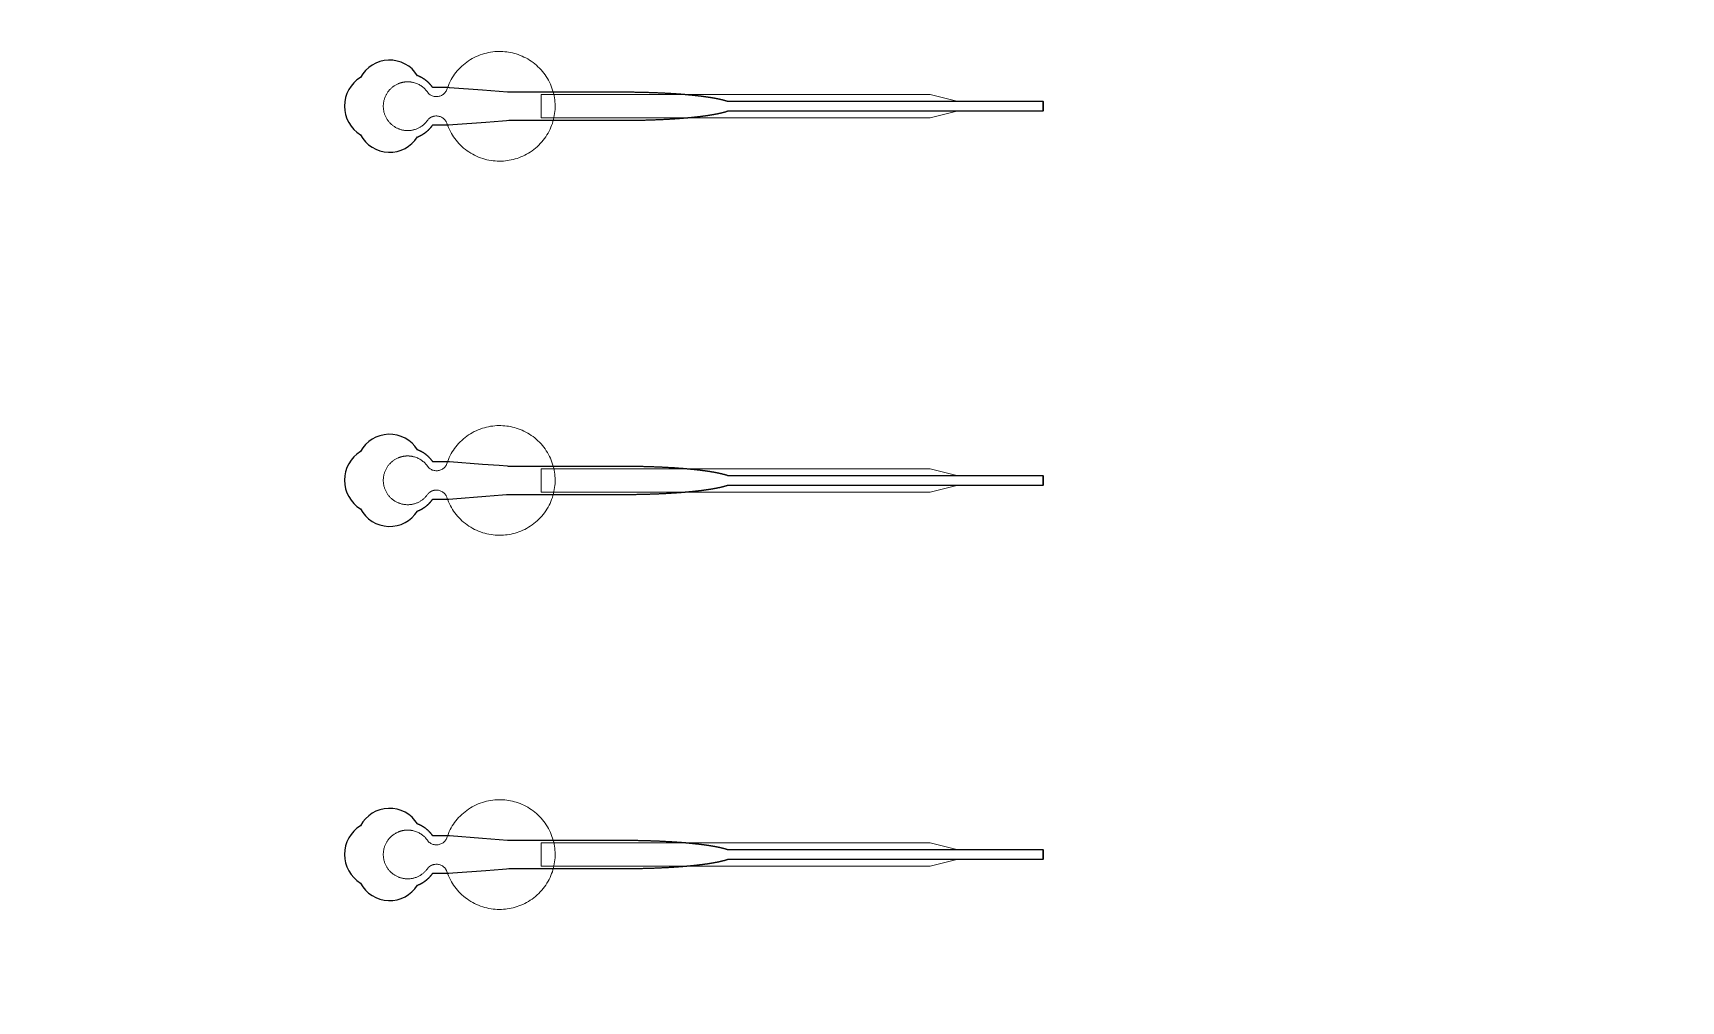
# Model space of a CAD drawing. Header units: inches. Extents: x -52997 to 52003, y -52254 to 52746.
# Drawn here: x 2442 to 11251, y 2758 to 7933 of the extents above; entities that cross this region are included whole.
import ezdxf

# ---------------------------------------------------------------- set-up
doc = ezdxf.new("R2010")
doc.units = ezdxf.units.IN
doc.header["$MEASUREMENT"] = 0
doc.layers.add('1', color=1, linetype='Continuous')
doc.layers.add('2', color=140, linetype='Continuous', lineweight=0)
doc.layers.add('3', color=90, linetype='Continuous', lineweight=0)

msp = doc.modelspace()

# ---------------------------------------------------------------- linework, layer by layer
at = {"layer": '1'}
for points in [[(-16283.4, -47485.7), (0, -47485.7), (16283.4, -47485.7, 5.999107)], [(-16250, -47285.7), (0, -47285.7), (16250, -47285.7, 5.986812)], [(-13685.8, -45485.7), (0, -45485.7), (13685.8, -45485.7, 6.794322)], [(4496.9, 7377.2), (4497.2, 7377.3), (4498.1, 7377.6), (4498.9, 7378), (4499.7, 7378.3), (4500.6, 7378.6), (4501.4, 7379), (4502.3, 7379.4), (4503.1, 7379.7), (4504, 7380.1), (4504.8, 7380.5), (4505.7, 7380.8), (4506.6, 7381.2), (4507.4, 7381.6), (4508.3, 7382), (4509.1, 7382.4), (4510, 7382.8), (4510.8, 7383.3), (4511.7, 7383.7), (4512.6, 7384.1), (4513.4, 7384.5), (4514.3, 7385), (4515.1, 7385.4), (4516, 7385.9), (4516.8, 7386.3), (4517.7, 7386.8), (4518.6, 7387.3), (4519.4, 7387.8), (4520.3, 7388.2), (4521.1, 7388.7), (4522, 7389.2), (4522.8, 7389.7), (4523.7, 7390.2), (4524.5, 7390.8), (4525.4, 7391.3), (4526.2, 7391.8), (4527.1, 7392.3), (4527.9, 7392.9), (4528.8, 7393.4), (4529.6, 7393.9), (4530.5, 7394.5), (4531.3, 7395.1), (4532.1, 7395.6), (4533, 7396.2), (4533.8, 7396.8), (4534.6, 7397.3), (4535.5, 7397.9), (4536.3, 7398.5), (4537.1, 7399.1), (4537.9, 7399.7), (4538.8, 7400.3), (4539.6, 7400.9), (4540.4, 7401.5), (4541.2, 7402.2), (4542, 7402.8), (4542.8, 7403.4), (4543.6, 7404), (4544.4, 7404.7), (4545.2, 7405.3), (4546, 7406), (4546.8, 7406.6), (4547.6, 7407.3), (4548.4, 7407.9), (4549.1, 7408.6), (4549.9, 7409.3), (4550.7, 7409.9), (4551.4, 7410.6), (4552.2, 7411.3), (4553, 7412), (4553.7, 7412.7), (4554.5, 7413.4), (4555.2, 7414), (4555.9, 7414.7), (4556.7, 7415.4), (4557.4, 7416.2), (4558.1, 7416.9), (4558.8, 7417.6), (4559.6, 7418.3), (4560.3, 7419), (4561, 7419.7), (4561.7, 7420.5), (4562.4, 7421.2), (4563.1, 7421.9), (4563.7, 7422.6), (4564.4, 7423.4), (4565.1, 7424.1), (4565.8, 7424.9), (4566.4, 7425.6), (4567.1, 7426.3), (4567.7, 7427.1), (4568.4, 7427.8), (4569, 7428.6), (4569.6, 7429.3), (4570.3, 7430.1), (4570.9, 7430.8), (4571.5, 7431.6), (4572.1, 7432.4), (4572.7, 7433.1), (4573.3, 7433.9), (4573.9, 7434.7), (4574.5, 7435.4), (4575.1, 7436.2), (4575.6, 7436.9), (4576.2, 7437.7), (4576.8, 7438.5), (4577.3, 7439.3), (4577.9, 7440), (4578.4, 7440.8), (4622, 7440.8), (4643.8, 7440.8), (4654.7, 7440.8), (4657.4, 7440.8), (4658.8, 7440.8), (4658.8, 7440.8), (4658.8, 7440.8), (4658.8, 7440.8), (4658.8, 7440.8), (4658.9, 7440.8), (4659, 7440.8), (4659.3, 7440.8), (4660, 7440.9), (4661.4, 7441), (4664.1, 7441.2), (4686.2, 7442.9), (4862.9, 7456.4), (4951.2, 7463.2), (4973.3, 7464.9), (4984.3, 7465.8), (4984.6, 7465.8), (4984.7, 7465.8), (4984.8, 7465.8), (4984.8, 7465.8), (4984.9, 7465.8), (4985.3, 7465.8), (5245.8, 7465.8), (5252.1, 7465.8), (5264.6, 7465.8), (5365.1, 7465.8), (5566.2, 7465.8), (5578.7, 7465.8), (5585, 7465.8), (5588.1, 7465.8), (5589.7, 7465.8), (5590.1, 7465.8), (5590.3, 7465.8), (5590.4, 7465.8), (5590.5, 7465.8), (5590.5, 7465.8), (5590.5, 7465.8), (5591.1, 7465.8), (5595.7, 7465.8), (5600.3, 7465.8), (5604.9, 7465.8), (5609.5, 7465.8), (5614.2, 7465.9), (5618.8, 7465.9), (5623.5, 7465.9), (5628.2, 7465.9), (5632.8, 7466), (5637.6, 7466), (5642.3, 7466.1), (5647, 7466.1), (5651.7, 7466.2), (5656.5, 7466.3), (5661.2, 7466.3), (5666, 7466.4), (5670.7, 7466.5), (5675.5, 7466.6), (5680.3, 7466.6), (5685.1, 7466.7), (5689.9, 7466.8), (5694.7, 7466.9), (5699.5, 7467), (5704.3, 7467.2), (5709.1, 7467.3), (5713.9, 7467.4), (5718.8, 7467.5), (5723.6, 7467.7), (5728.4, 7467.8), (5733.3, 7468), (5738.1, 7468.1), (5742.9, 7468.3), (5747.8, 7468.4), (5752.6, 7468.6), (5757.4, 7468.8), (5762.2, 7468.9), (5767.1, 7469.1), (5771.9, 7469.3), (5776.7, 7469.5), (5781.5, 7469.7), (5786.4, 7469.9), (5791.2, 7470.1), (5796, 7470.3), (5800.8, 7470.6), (5805.6, 7470.8), (5810.3, 7471), (5815.1, 7471.3), (5819.9, 7471.5), (5824.7, 7471.7), (5829.4, 7472), (5834.1, 7472.3), (5838.9, 7472.5), (5843.6, 7472.8), (5848.3, 7473.1), (5853, 7473.4), (5857.7, 7473.6), (5862.3, 7473.9), (5867, 7474.2), (5871.6, 7474.5), (5876.3, 7474.8), (5880.9, 7475.2), (5885.5, 7475.5), (5890, 7475.8), (5892.3, 7476), (5894.6, 7476.1), (5896.9, 7476.3), (5899.1, 7476.5), (5901.4, 7476.7), (5903.6, 7476.8), (5905.9, 7477), (5908.1, 7477.2), (5910.4, 7477.3), (5912.6, 7477.5), (5914.8, 7477.7), (5917.1, 7477.9), (5919.3, 7478.1), (5921.5, 7478.2), (5923.7, 7478.4), (5925.9, 7478.6), (5928.1, 7478.8), (5930.3, 7479), (5932.5, 7479.2), (5934.7, 7479.4), (5936.9, 7479.6), (5939, 7479.7), (5941.2, 7479.9), (5943.3, 7480.1), (5945.5, 7480.3), (5947.6, 7480.5), (5949.8, 7480.7), (5951.9, 7480.9), (5954, 7481.1), (5956.1, 7481.3), (5958.3, 7481.5), (5960.4, 7481.7), (5962.5, 7481.9), (5964.6, 7482.2), (5966.6, 7482.4), (5968.7, 7482.6), (5970.8, 7482.8), (5972.8, 7483), (5974.9, 7483.2), (5977, 7483.4), (5979, 7483.6), (5981, 7483.9), (5983.1, 7484.1), (5985.1, 7484.3), (5987.1, 7484.5), (5989.1, 7484.7), (5991.1, 7485), (5993.1, 7485.2), (5995.1, 7485.4), (5997, 7485.6), (5999, 7485.9), (6001, 7486.1), (6002.9, 7486.3), (6004.8, 7486.6), (6006.8, 7486.8), (6008.7, 7487), (6010.6, 7487.3), (6012.5, 7487.5), (6014.4, 7487.7), (6016.3, 7488), (6018.2, 7488.2), (6020.1, 7488.4), (6021.9, 7488.7), (6023.8, 7488.9), (6025.6, 7489.2), (6027.5, 7489.4), (6029.3, 7489.6), (6031.1, 7489.9), (6032.9, 7490.1), (6034.7, 7490.4), (6036.5, 7490.6), (6038.3, 7490.9), (6040.1, 7491.1), (6041.9, 7491.4), (6043.6, 7491.6), (6045.4, 7491.9), (6047.1, 7492.1), (6048.8, 7492.4), (6050.6, 7492.7), (6052.3, 7492.9), (6054, 7493.2), (6055.7, 7493.4), (6057.3, 7493.7), (6059, 7493.9), (6060.7, 7494.2), (6062.3, 7494.5), (6064, 7494.7), (6065.6, 7495), (6067.2, 7495.3), (6068.8, 7495.5), (6070.4, 7495.8), (6072, 7496.1), (6073.6, 7496.3), (6075.2, 7496.6), (6076.8, 7496.9), (6078.3, 7497.1), (6079.9, 7497.4), (6081.4, 7497.7), (6082.9, 7497.9), (6084.4, 7498.2), (6085.9, 7498.5), (6087.4, 7498.8), (6088.9, 7499), (6090.4, 7499.3), (6091.8, 7499.6), (6093.3, 7499.9), (6094.7, 7500.1), (6096.2, 7500.4), (6097.6, 7500.7), (6099, 7501), (6100.4, 7501.3), (6101.8, 7501.5), (6103.1, 7501.8), (6104.5, 7502.1), (6105.9, 7502.4), (6107.2, 7502.7), (6108.5, 7503), (6109.9, 7503.2), (6111.2, 7503.5), (6112.5, 7503.8), (6113.8, 7504.1), (6115, 7504.4), (6116.3, 7504.7), (6117.6, 7505), (6118.8, 7505.3), (6120.1, 7505.5), (6121.3, 7505.8), (6122.5, 7506.1), (6123.7, 7506.4), (6124.9, 7506.7), (6126.1, 7507), (6127.2, 7507.3), (6128.4, 7507.6), (6129.5, 7507.9), (6130.7, 7508.2), (6131.8, 7508.5), (6132.9, 7508.7), (6134, 7509), (6135.1, 7509.3), (6136.2, 7509.6), (6137.3, 7509.9), (6138.3, 7510.2), (6139.4, 7510.5), (6140.4, 7510.8), (6141.5, 7511.1), (6142.5, 7511.4), (6143.5, 7511.7), (6144.5, 7512), (6145.5, 7512.3), (6146.4, 7512.6), (6147.4, 7512.9), (6148.3, 7513.2), (6149.3, 7513.5), (6150.2, 7513.8), (6151.1, 7514.1), (6152, 7514.4), (6152.9, 7514.7), (6153.8, 7515), (6154.7, 7515.3), (6156.1, 7515.8), (7841.7, 7515.6), (7841.7, 7565.8), (6156.2, 7565.8), (6155.9, 7565.9), (6155, 7566.2), (6154.2, 7566.5), (6153.3, 7566.8), (6152.4, 7567.1), (6151.5, 7567.4), (6150.6, 7567.7), (6149.6, 7568), (6148.7, 7568.3), (6147.7, 7568.6), (6146.8, 7568.9), (6145.8, 7569.2), (6144.8, 7569.5), (6143.8, 7569.8), (6142.8, 7570.1), (6141.8, 7570.4), (6140.8, 7570.7), (6139.7, 7571), (6138.7, 7571.3), (6137.6, 7571.6), (6136.6, 7571.9), (6135.5, 7572.2), (6134.4, 7572.5), (6133.3, 7572.8), (6132.2, 7573), (6131, 7573.3), (6129.9, 7573.6), (6128.8, 7573.9), (6127.6, 7574.2), (6126.4, 7574.5), (6125.2, 7574.8), (6124.1, 7575.1), (6122.8, 7575.4), (6121.6, 7575.7), (6120.4, 7576), (6119.2, 7576.3), (6117.9, 7576.5), (6116.7, 7576.8), (6115.4, 7577.1), (6114.1, 7577.4), (6112.8, 7577.7), (6111.5, 7578), (6110.2, 7578.3), (6108.9, 7578.6), (6107.6, 7578.8), (6106.2, 7579.1), (6104.9, 7579.4), (6103.5, 7579.7), (6102.1, 7580), (6100.7, 7580.3), (6099.3, 7580.5), (6097.9, 7580.8), (6096.5, 7581.1), (6095.1, 7581.4), (6093.6, 7581.7), (6092.2, 7581.9), (6090.7, 7582.2), (6089.3, 7582.5), (6087.8, 7582.8), (6086.3, 7583), (6084.8, 7583.3), (6083.3, 7583.6), (6081.7, 7583.9), (6080.2, 7584.1), (6078.7, 7584.4), (6077.1, 7584.7), (6075.6, 7584.9), (6074, 7585.2), (6072.4, 7585.5), (6070.8, 7585.7), (6069.2, 7586), (6067.6, 7586.3), (6066, 7586.5), (6064.3, 7586.8), (6062.7, 7587.1), (6061, 7587.3), (6059.4, 7587.6), (6057.7, 7587.9), (6056, 7588.1), (6054.3, 7588.4), (6052.6, 7588.6), (6050.9, 7588.9), (6049.2, 7589.1), (6047.5, 7589.4), (6045.7, 7589.7), (6044, 7589.9), (6042.2, 7590.2), (6040.5, 7590.4), (6038.7, 7590.7), (6036.9, 7590.9), (6035.1, 7591.2), (6033.3, 7591.4), (6031.5, 7591.6), (6029.7, 7591.9), (6027.8, 7592.1), (6026, 7592.4), (6024.2, 7592.6), (6022.3, 7592.9), (6020.4, 7593.1), (6018.6, 7593.3), (6016.7, 7593.6), (6014.8, 7593.8), (6012.9, 7594.1), (6011, 7594.3), (6009.1, 7594.5), (6007.2, 7594.8), (6005.2, 7595), (6003.3, 7595.2), (6001.3, 7595.5), (5999.4, 7595.7), (5997.4, 7595.9), (5995.5, 7596.1), (5993.5, 7596.4), (5991.5, 7596.6), (5989.5, 7596.8), (5987.5, 7597), (5985.5, 7597.2), (5983.5, 7597.5), (5981.5, 7597.7), (5979.4, 7597.9), (5977.4, 7598.1), (5975.3, 7598.3), (5973.3, 7598.5), (5971.2, 7598.8), (5969.2, 7599), (5967.1, 7599.2), (5965, 7599.4), (5962.9, 7599.6), (5960.8, 7599.8), (5958.7, 7600), (5956.6, 7600.2), (5954.5, 7600.4), (5952.4, 7600.6), (5950.3, 7600.8), (5948.1, 7601), (5946, 7601.2), (5943.8, 7601.4), (5941.7, 7601.6), (5939.5, 7601.8), (5937.4, 7602), (5935.2, 7602.2), (5933, 7602.4), (5930.8, 7602.6), (5928.6, 7602.8), (5926.4, 7602.9), (5924.3, 7603.1), (5922, 7603.3), (5919.8, 7603.5), (5917.6, 7603.7), (5915.4, 7603.8), (5913.2, 7604), (5910.9, 7604.2), (5908.7, 7604.4), (5906.5, 7604.6), (5904.2, 7604.7), (5902, 7604.9), (5899.7, 7605.1), (5897.5, 7605.2), (5895.2, 7605.4), (5892.9, 7605.6), (5888.4, 7605.9), (5883.8, 7606.2), (5879.2, 7606.5), (5874.6, 7606.9), (5870, 7607.2), (5865.4, 7607.5), (5860.7, 7607.8), (5856.1, 7608), (5851.4, 7608.3), (5846.7, 7608.6), (5842, 7608.9), (5837.3, 7609.2), (5832.6, 7609.4), (5827.9, 7609.7), (5823.1, 7609.9), (5818.4, 7610.2), (5813.6, 7610.4), (5808.9, 7610.7), (5804.1, 7610.9), (5799.3, 7611.1), (5794.5, 7611.3), (5789.8, 7611.5), (5785, 7611.7), (5780.2, 7611.9), (5775.4, 7612.1), (5770.6, 7612.3), (5765.8, 7612.5), (5761, 7612.7), (5756.2, 7612.9), (5751.3, 7613.1), (5746.5, 7613.2), (5741.7, 7613.4), (5736.9, 7613.5), (5732.1, 7613.7), (5727.3, 7613.8), (5722.5, 7614), (5717.7, 7614.1), (5712.9, 7614.2), (5708.1, 7614.3), (5703.3, 7614.5), (5698.5, 7614.6), (5693.8, 7614.7), (5689, 7614.8), (5684.2, 7614.9), (5679.5, 7615), (5674.7, 7615.1), (5670, 7615.1), (5665.2, 7615.2), (5660.5, 7615.3), (5655.8, 7615.4), (5651.1, 7615.4), (5646.4, 7615.5), (5641.7, 7615.5), (5637, 7615.6), (5632.3, 7615.6), (5627.7, 7615.7), (5623, 7615.7), (5618.4, 7615.7), (5613.8, 7615.7), (5609.1, 7615.8), (5604.5, 7615.8), (5602.3, 7615.8), (5601.7, 7615.8), (5601.4, 7615.8), (5601.3, 7615.8), (5601.1, 7615.8), (5599.5, 7615.8), (5593.1, 7615.8), (5580.3, 7615.8), (5529.4, 7615.8), (5325.4, 7615.8), (5274.4, 7615.8), (5248.9, 7615.8), (5242.6, 7615.8), (5241, 7615.8), (4985.2, 7615.8), (4984.8, 7615.8), (4984.8, 7615.8), (4984.7, 7615.8), (4984.7, 7615.8), (4984.6, 7615.8), (4984.3, 7615.8), (4982.9, 7615.9), (4977.4, 7616.3), (4933.2, 7619.7), (4844.9, 7626.5), (4668.2, 7640.1), (4662.7, 7640.5), (4659.9, 7640.7), (4659.3, 7640.8), (4658.9, 7640.8), (4658.9, 7640.8), (4658.8, 7640.8), (4658.8, 7640.8), (4658.8, 7640.8), (4658.8, 7640.8), (4658.8, 7640.8), (4658.4, 7640.8), (4655.7, 7640.8), (4650.3, 7640.8), (4639.4, 7640.8), (4617.6, 7640.8), (4595.8, 7640.8), (4584.9, 7640.8), (4579.4, 7640.8), (4578.7, 7640.8), (4578.6, 7640.8), (4578.5, 7640.8), (4578.4, 7640.8), (4578.4, 7640.8), (4578.4, 7640.8), (4578.4, 7640.8), (4578, 7641.4), (4577.2, 7642.5), (4576.4, 7643.6), (4575.6, 7644.7), (4574.7, 7645.9), (4573.9, 7647), (4573, 7648.1), (4572.2, 7649.2), (4571.3, 7650.3), (4570.4, 7651.4), (4569.5, 7652.5), (4568.5, 7653.6), (4567.6, 7654.7), (4566.6, 7655.8), (4565.7, 7656.9), (4564.7, 7658), (4563.7, 7659.1), (4562.7, 7660.2), (4561.7, 7661.2), (4560.7, 7662.3), (4559.6, 7663.4), (4558.6, 7664.4), (4557.5, 7665.5), (4556.4, 7666.5), (4555.3, 7667.6), (4554.2, 7668.6), (4553.1, 7669.6), (4552, 7670.6), (4550.9, 7671.6), (4549.7, 7672.6), (4548.6, 7673.6), (4547.4, 7674.6), (4546.2, 7675.6), (4545, 7676.6), (4543.8, 7677.5), (4542.6, 7678.5), (4541.4, 7679.4), (4540.2, 7680.4), (4538.9, 7681.3), (4537.7, 7682.2), (4536.4, 7683.1), (4535.2, 7684), (4533.9, 7684.9), (4532.6, 7685.8), (4531.3, 7686.7), (4530, 7687.5), (4528.7, 7688.4), (4527.4, 7689.2), (4526, 7690), (4524.7, 7690.8), (4523.4, 7691.6), (4522, 7692.4), (4520.7, 7693.2), (4519.3, 7694), (4517.9, 7694.7), (4516.5, 7695.5), (4515.2, 7696.2), (4513.8, 7696.9), (4512.4, 7697.6), (4511, 7698.3), (4509.6, 7699), (4508.2, 7699.7), (4506.7, 7700.3), (4505.3, 7700.9), (4503.9, 7701.6), (4502.5, 7702.2), (4501.1, 7702.8), (4499.6, 7703.3), (4498.2, 7703.9), (4497, 7704.4, 0.576044), (4192.4, 7695.1, 0.560065), (4192.4, 7388.6, 0.578435)], [(4496.9, 5377.2), (4497.2, 5377.3), (4498.1, 5377.6), (4498.9, 5378), (4499.7, 5378.3), (4500.6, 5378.6), (4501.4, 5379), (4502.3, 5379.4), (4503.1, 5379.7), (4504, 5380.1), (4504.8, 5380.5), (4505.7, 5380.8), (4506.6, 5381.2), (4507.4, 5381.6), (4508.3, 5382), (4509.1, 5382.4), (4510, 5382.8), (4510.8, 5383.3), (4511.7, 5383.7), (4512.6, 5384.1), (4513.4, 5384.5), (4514.3, 5385), (4515.1, 5385.4), (4516, 5385.9), (4516.8, 5386.3), (4517.7, 5386.8), (4518.6, 5387.3), (4519.4, 5387.8), (4520.3, 5388.2), (4521.1, 5388.7), (4522, 5389.2), (4522.8, 5389.7), (4523.7, 5390.2), (4524.5, 5390.8), (4525.4, 5391.3), (4526.2, 5391.8), (4527.1, 5392.3), (4527.9, 5392.9), (4528.8, 5393.4), (4529.6, 5393.9), (4530.5, 5394.5), (4531.3, 5395.1), (4532.1, 5395.6), (4533, 5396.2), (4533.8, 5396.8), (4534.6, 5397.3), (4535.5, 5397.9), (4536.3, 5398.5), (4537.1, 5399.1), (4537.9, 5399.7), (4538.8, 5400.3), (4539.6, 5400.9), (4540.4, 5401.5), (4541.2, 5402.2), (4542, 5402.8), (4542.8, 5403.4), (4543.6, 5404), (4544.4, 5404.7), (4545.2, 5405.3), (4546, 5406), (4546.8, 5406.6), (4547.6, 5407.3), (4548.4, 5407.9), (4549.1, 5408.6), (4549.9, 5409.3), (4550.7, 5409.9), (4551.4, 5410.6), (4552.2, 5411.3), (4553, 5412), (4553.7, 5412.7), (4554.5, 5413.4), (4555.2, 5414), (4555.9, 5414.7), (4556.7, 5415.4), (4557.4, 5416.2), (4558.1, 5416.9), (4558.8, 5417.6), (4559.6, 5418.3), (4560.3, 5419), (4561, 5419.7), (4561.7, 5420.5), (4562.4, 5421.2), (4563.1, 5421.9), (4563.7, 5422.6), (4564.4, 5423.4), (4565.1, 5424.1), (4565.8, 5424.9), (4566.4, 5425.6), (4567.1, 5426.3), (4567.7, 5427.1), (4568.4, 5427.8), (4569, 5428.6), (4569.6, 5429.3), (4570.3, 5430.1), (4570.9, 5430.8), (4571.5, 5431.6), (4572.1, 5432.4), (4572.7, 5433.1), (4573.3, 5433.9), (4573.9, 5434.7), (4574.5, 5435.4), (4575.1, 5436.2), (4575.6, 5436.9), (4576.2, 5437.7), (4576.8, 5438.5), (4577.3, 5439.3), (4577.9, 5440), (4578.4, 5440.8), (4622, 5440.8), (4643.8, 5440.8), (4654.7, 5440.8), (4657.4, 5440.8), (4658.8, 5440.8), (4658.8, 5440.8), (4658.8, 5440.8), (4658.8, 5440.8), (4658.8, 5440.8), (4658.9, 5440.8), (4659, 5440.8), (4659.3, 5440.8), (4660, 5440.9), (4661.4, 5441), (4664.1, 5441.2), (4686.2, 5442.9), (4862.9, 5456.4), (4951.2, 5463.2), (4973.3, 5464.9), (4984.3, 5465.8), (4984.6, 5465.8), (4984.7, 5465.8), (4984.8, 5465.8), (4984.8, 5465.8), (4984.9, 5465.8), (4985.3, 5465.8), (5245.8, 5465.8), (5252.1, 5465.8), (5264.6, 5465.8), (5365.1, 5465.8), (5566.2, 5465.8), (5578.7, 5465.8), (5585, 5465.8), (5588.1, 5465.8), (5589.7, 5465.8), (5590.1, 5465.8), (5590.3, 5465.8), (5590.4, 5465.8), (5590.5, 5465.8), (5590.5, 5465.8), (5590.5, 5465.8), (5591.1, 5465.8), (5595.7, 5465.8), (5600.3, 5465.8), (5604.9, 5465.8), (5609.5, 5465.8), (5614.2, 5465.9), (5618.8, 5465.9), (5623.5, 5465.9), (5628.2, 5465.9), (5632.8, 5466), (5637.6, 5466), (5642.3, 5466.1), (5647, 5466.1), (5651.7, 5466.2), (5656.5, 5466.3), (5661.2, 5466.3), (5666, 5466.4), (5670.7, 5466.5), (5675.5, 5466.6), (5680.3, 5466.6), (5685.1, 5466.7), (5689.9, 5466.8), (5694.7, 5466.9), (5699.5, 5467), (5704.3, 5467.2), (5709.1, 5467.3), (5713.9, 5467.4), (5718.8, 5467.5), (5723.6, 5467.7), (5728.4, 5467.8), (5733.3, 5468), (5738.1, 5468.1), (5742.9, 5468.3), (5747.8, 5468.4), (5752.6, 5468.6), (5757.4, 5468.8), (5762.2, 5468.9), (5767.1, 5469.1), (5771.9, 5469.3), (5776.7, 5469.5), (5781.5, 5469.7), (5786.4, 5469.9), (5791.2, 5470.1), (5796, 5470.3), (5800.8, 5470.6), (5805.6, 5470.8), (5810.3, 5471), (5815.1, 5471.3), (5819.9, 5471.5), (5824.7, 5471.7), (5829.4, 5472), (5834.1, 5472.3), (5838.9, 5472.5), (5843.6, 5472.8), (5848.3, 5473.1), (5853, 5473.4), (5857.7, 5473.6), (5862.3, 5473.9), (5867, 5474.2), (5871.6, 5474.5), (5876.3, 5474.8), (5880.9, 5475.2), (5885.5, 5475.5), (5890, 5475.8), (5892.3, 5476), (5894.6, 5476.1), (5896.9, 5476.3), (5899.1, 5476.5), (5901.4, 5476.7), (5903.6, 5476.8), (5905.9, 5477), (5908.1, 5477.2), (5910.4, 5477.3), (5912.6, 5477.5), (5914.8, 5477.7), (5917.1, 5477.9), (5919.3, 5478.1), (5921.5, 5478.2), (5923.7, 5478.4), (5925.9, 5478.6), (5928.1, 5478.8), (5930.3, 5479), (5932.5, 5479.2), (5934.7, 5479.4), (5936.9, 5479.6), (5939, 5479.7), (5941.2, 5479.9), (5943.3, 5480.1), (5945.5, 5480.3), (5947.6, 5480.5), (5949.8, 5480.7), (5951.9, 5480.9), (5954, 5481.1), (5956.1, 5481.3), (5958.3, 5481.5), (5960.4, 5481.7), (5962.5, 5481.9), (5964.6, 5482.2), (5966.6, 5482.4), (5968.7, 5482.6), (5970.8, 5482.8), (5972.8, 5483), (5974.9, 5483.2), (5977, 5483.4), (5979, 5483.6), (5981, 5483.9), (5983.1, 5484.1), (5985.1, 5484.3), (5987.1, 5484.5), (5989.1, 5484.7), (5991.1, 5485), (5993.1, 5485.2), (5995.1, 5485.4), (5997, 5485.6), (5999, 5485.9), (6001, 5486.1), (6002.9, 5486.3), (6004.8, 5486.6), (6006.8, 5486.8), (6008.7, 5487), (6010.6, 5487.3), (6012.5, 5487.5), (6014.4, 5487.7), (6016.3, 5488), (6018.2, 5488.2), (6020.1, 5488.4), (6021.9, 5488.7), (6023.8, 5488.9), (6025.6, 5489.2), (6027.5, 5489.4), (6029.3, 5489.6), (6031.1, 5489.9), (6032.9, 5490.1), (6034.7, 5490.4), (6036.5, 5490.6), (6038.3, 5490.9), (6040.1, 5491.1), (6041.9, 5491.4), (6043.6, 5491.6), (6045.4, 5491.9), (6047.1, 5492.1), (6048.8, 5492.4), (6050.6, 5492.7), (6052.3, 5492.9), (6054, 5493.2), (6055.7, 5493.4), (6057.3, 5493.7), (6059, 5493.9), (6060.7, 5494.2), (6062.3, 5494.5), (6064, 5494.7), (6065.6, 5495), (6067.2, 5495.3), (6068.8, 5495.5), (6070.4, 5495.8), (6072, 5496.1), (6073.6, 5496.3), (6075.2, 5496.6), (6076.8, 5496.9), (6078.3, 5497.1), (6079.9, 5497.4), (6081.4, 5497.7), (6082.9, 5497.9), (6084.4, 5498.2), (6085.9, 5498.5), (6087.4, 5498.8), (6088.9, 5499), (6090.4, 5499.3), (6091.8, 5499.6), (6093.3, 5499.9), (6094.7, 5500.1), (6096.2, 5500.4), (6097.6, 5500.7), (6099, 5501), (6100.4, 5501.3), (6101.8, 5501.5), (6103.1, 5501.8), (6104.5, 5502.1), (6105.9, 5502.4), (6107.2, 5502.7), (6108.5, 5503), (6109.9, 5503.2), (6111.2, 5503.5), (6112.5, 5503.8), (6113.8, 5504.1), (6115, 5504.4), (6116.3, 5504.7), (6117.6, 5505), (6118.8, 5505.3), (6120.1, 5505.5), (6121.3, 5505.8), (6122.5, 5506.1), (6123.7, 5506.4), (6124.9, 5506.7), (6126.1, 5507), (6127.2, 5507.3), (6128.4, 5507.6), (6129.5, 5507.9), (6130.7, 5508.2), (6131.8, 5508.5), (6132.9, 5508.7), (6134, 5509), (6135.1, 5509.3), (6136.2, 5509.6), (6137.3, 5509.9), (6138.3, 5510.2), (6139.4, 5510.5), (6140.4, 5510.8), (6141.5, 5511.1), (6142.5, 5511.4), (6143.5, 5511.7), (6144.5, 5512), (6145.5, 5512.3), (6146.4, 5512.6), (6147.4, 5512.9), (6148.3, 5513.2), (6149.3, 5513.5), (6150.2, 5513.8), (6151.1, 5514.1), (6152, 5514.4), (6152.9, 5514.7), (6153.8, 5515), (6154.7, 5515.3), (6156.1, 5515.8), (7841.7, 5515.6), (7841.7, 5565.8), (6156.2, 5565.8), (6155.9, 5565.9), (6155, 5566.2), (6154.2, 5566.5), (6153.3, 5566.8), (6152.4, 5567.1), (6151.5, 5567.4), (6150.6, 5567.7), (6149.6, 5568), (6148.7, 5568.3), (6147.7, 5568.6), (6146.8, 5568.9), (6145.8, 5569.2), (6144.8, 5569.5), (6143.8, 5569.8), (6142.8, 5570.1), (6141.8, 5570.4), (6140.8, 5570.7), (6139.7, 5571), (6138.7, 5571.3), (6137.6, 5571.6), (6136.6, 5571.9), (6135.5, 5572.2), (6134.4, 5572.5), (6133.3, 5572.8), (6132.2, 5573), (6131, 5573.3), (6129.9, 5573.6), (6128.8, 5573.9), (6127.6, 5574.2), (6126.4, 5574.5), (6125.2, 5574.8), (6124.1, 5575.1), (6122.8, 5575.4), (6121.6, 5575.7), (6120.4, 5576), (6119.2, 5576.3), (6117.9, 5576.5), (6116.7, 5576.8), (6115.4, 5577.1), (6114.1, 5577.4), (6112.8, 5577.7), (6111.5, 5578), (6110.2, 5578.3), (6108.9, 5578.6), (6107.6, 5578.8), (6106.2, 5579.1), (6104.9, 5579.4), (6103.5, 5579.7), (6102.1, 5580), (6100.7, 5580.3), (6099.3, 5580.5), (6097.9, 5580.8), (6096.5, 5581.1), (6095.1, 5581.4), (6093.6, 5581.7), (6092.2, 5581.9), (6090.7, 5582.2), (6089.3, 5582.5), (6087.8, 5582.8), (6086.3, 5583), (6084.8, 5583.3), (6083.3, 5583.6), (6081.7, 5583.9), (6080.2, 5584.1), (6078.7, 5584.4), (6077.1, 5584.7), (6075.6, 5584.9), (6074, 5585.2), (6072.4, 5585.5), (6070.8, 5585.7), (6069.2, 5586), (6067.6, 5586.3), (6066, 5586.5), (6064.3, 5586.8), (6062.7, 5587.1), (6061, 5587.3), (6059.4, 5587.6), (6057.7, 5587.9), (6056, 5588.1), (6054.3, 5588.4), (6052.6, 5588.6), (6050.9, 5588.9), (6049.2, 5589.1), (6047.5, 5589.4), (6045.7, 5589.7), (6044, 5589.9), (6042.2, 5590.2), (6040.5, 5590.4), (6038.7, 5590.7), (6036.9, 5590.9), (6035.1, 5591.2), (6033.3, 5591.4), (6031.5, 5591.6), (6029.7, 5591.9), (6027.8, 5592.1), (6026, 5592.4), (6024.2, 5592.6), (6022.3, 5592.9), (6020.4, 5593.1), (6018.6, 5593.3), (6016.7, 5593.6), (6014.8, 5593.8), (6012.9, 5594.1), (6011, 5594.3), (6009.1, 5594.5), (6007.2, 5594.8), (6005.2, 5595), (6003.3, 5595.2), (6001.3, 5595.5), (5999.4, 5595.7), (5997.4, 5595.9), (5995.5, 5596.1), (5993.5, 5596.4), (5991.5, 5596.6), (5989.5, 5596.8), (5987.5, 5597), (5985.5, 5597.2), (5983.5, 5597.5), (5981.5, 5597.7), (5979.4, 5597.9), (5977.4, 5598.1), (5975.3, 5598.3), (5973.3, 5598.5), (5971.2, 5598.8), (5969.2, 5599), (5967.1, 5599.2), (5965, 5599.4), (5962.9, 5599.6), (5960.8, 5599.8), (5958.7, 5600), (5956.6, 5600.2), (5954.5, 5600.4), (5952.4, 5600.6), (5950.3, 5600.8), (5948.1, 5601), (5946, 5601.2), (5943.8, 5601.4), (5941.7, 5601.6), (5939.5, 5601.8), (5937.4, 5602), (5935.2, 5602.2), (5933, 5602.4), (5930.8, 5602.6), (5928.6, 5602.8), (5926.4, 5602.9), (5924.3, 5603.1), (5922, 5603.3), (5919.8, 5603.5), (5917.6, 5603.7), (5915.4, 5603.8), (5913.2, 5604), (5910.9, 5604.2), (5908.7, 5604.4), (5906.5, 5604.6), (5904.2, 5604.7), (5902, 5604.9), (5899.7, 5605.1), (5897.5, 5605.2), (5895.2, 5605.4), (5892.9, 5605.6), (5888.4, 5605.9), (5883.8, 5606.2), (5879.2, 5606.5), (5874.6, 5606.9), (5870, 5607.2), (5865.4, 5607.5), (5860.7, 5607.8), (5856.1, 5608), (5851.4, 5608.3), (5846.7, 5608.6), (5842, 5608.9), (5837.3, 5609.2), (5832.6, 5609.4), (5827.9, 5609.7), (5823.1, 5609.9), (5818.4, 5610.2), (5813.6, 5610.4), (5808.9, 5610.7), (5804.1, 5610.9), (5799.3, 5611.1), (5794.5, 5611.3), (5789.8, 5611.5), (5785, 5611.7), (5780.2, 5611.9), (5775.4, 5612.1), (5770.6, 5612.3), (5765.8, 5612.5), (5761, 5612.7), (5756.2, 5612.9), (5751.3, 5613.1), (5746.5, 5613.2), (5741.7, 5613.4), (5736.9, 5613.5), (5732.1, 5613.7), (5727.3, 5613.8), (5722.5, 5614), (5717.7, 5614.1), (5712.9, 5614.2), (5708.1, 5614.3), (5703.3, 5614.5), (5698.5, 5614.6), (5693.8, 5614.7), (5689, 5614.8), (5684.2, 5614.9), (5679.5, 5615), (5674.7, 5615.1), (5670, 5615.1), (5665.2, 5615.2), (5660.5, 5615.3), (5655.8, 5615.4), (5651.1, 5615.4), (5646.4, 5615.5), (5641.7, 5615.5), (5637, 5615.6), (5632.3, 5615.6), (5627.7, 5615.7), (5623, 5615.7), (5618.4, 5615.7), (5613.8, 5615.7), (5609.1, 5615.8), (5604.5, 5615.8), (5602.3, 5615.8), (5601.7, 5615.8), (5601.4, 5615.8), (5601.3, 5615.8), (5601.1, 5615.8), (5599.5, 5615.8), (5593.1, 5615.8), (5580.3, 5615.8), (5529.4, 5615.8), (5325.4, 5615.8), (5274.4, 5615.8), (5248.9, 5615.8), (5242.6, 5615.8), (5241, 5615.8), (4985.2, 5615.8), (4984.8, 5615.8), (4984.8, 5615.8), (4984.7, 5615.8), (4984.7, 5615.8), (4984.6, 5615.8), (4984.3, 5615.8), (4982.9, 5615.9), (4977.4, 5616.3), (4933.2, 5619.7), (4844.9, 5626.5), (4668.2, 5640.1), (4662.7, 5640.5), (4659.9, 5640.7), (4659.3, 5640.8), (4658.9, 5640.8), (4658.9, 5640.8), (4658.8, 5640.8), (4658.8, 5640.8), (4658.8, 5640.8), (4658.8, 5640.8), (4658.8, 5640.8), (4658.4, 5640.8), (4655.7, 5640.8), (4650.3, 5640.8), (4639.4, 5640.8), (4617.6, 5640.8), (4595.8, 5640.8), (4584.9, 5640.8), (4579.4, 5640.8), (4578.7, 5640.8), (4578.6, 5640.8), (4578.5, 5640.8), (4578.4, 5640.8), (4578.4, 5640.8), (4578.4, 5640.8), (4578.4, 5640.8), (4578, 5641.4), (4577.2, 5642.5), (4576.4, 5643.6), (4575.6, 5644.7), (4574.7, 5645.9), (4573.9, 5647), (4573, 5648.1), (4572.2, 5649.2), (4571.3, 5650.3), (4570.4, 5651.4), (4569.5, 5652.5), (4568.5, 5653.6), (4567.6, 5654.7), (4566.6, 5655.8), (4565.7, 5656.9), (4564.7, 5658), (4563.7, 5659.1), (4562.7, 5660.2), (4561.7, 5661.2), (4560.7, 5662.3), (4559.6, 5663.4), (4558.6, 5664.4), (4557.5, 5665.5), (4556.4, 5666.5), (4555.3, 5667.6), (4554.2, 5668.6), (4553.1, 5669.6), (4552, 5670.6), (4550.9, 5671.6), (4549.7, 5672.6), (4548.6, 5673.6), (4547.4, 5674.6), (4546.2, 5675.6), (4545, 5676.6), (4543.8, 5677.5), (4542.6, 5678.5), (4541.4, 5679.4), (4540.2, 5680.4), (4538.9, 5681.3), (4537.7, 5682.2), (4536.4, 5683.1), (4535.2, 5684), (4533.9, 5684.9), (4532.6, 5685.8), (4531.3, 5686.7), (4530, 5687.5), (4528.7, 5688.4), (4527.4, 5689.2), (4526, 5690), (4524.7, 5690.8), (4523.4, 5691.6), (4522, 5692.4), (4520.7, 5693.2), (4519.3, 5694), (4517.9, 5694.7), (4516.5, 5695.5), (4515.2, 5696.2), (4513.8, 5696.9), (4512.4, 5697.6), (4511, 5698.3), (4509.6, 5699), (4508.2, 5699.7), (4506.7, 5700.3), (4505.3, 5700.9), (4503.9, 5701.6), (4502.5, 5702.2), (4501.1, 5702.8), (4499.6, 5703.3), (4498.2, 5703.9), (4497, 5704.4, 0.576044), (4192.4, 5695.1, 0.560065), (4192.4, 5388.6, 0.578435)], [(4496.9, 3377.2), (4497.2, 3377.3), (4498.1, 3377.6), (4498.9, 3378), (4499.7, 3378.3), (4500.6, 3378.6), (4501.4, 3379), (4502.3, 3379.4), (4503.1, 3379.7), (4504, 3380.1), (4504.8, 3380.5), (4505.7, 3380.8), (4506.6, 3381.2), (4507.4, 3381.6), (4508.3, 3382), (4509.1, 3382.4), (4510, 3382.8), (4510.8, 3383.3), (4511.7, 3383.7), (4512.6, 3384.1), (4513.4, 3384.5), (4514.3, 3385), (4515.1, 3385.4), (4516, 3385.9), (4516.8, 3386.3), (4517.7, 3386.8), (4518.6, 3387.3), (4519.4, 3387.8), (4520.3, 3388.2), (4521.1, 3388.7), (4522, 3389.2), (4522.8, 3389.7), (4523.7, 3390.2), (4524.5, 3390.8), (4525.4, 3391.3), (4526.2, 3391.8), (4527.1, 3392.3), (4527.9, 3392.9), (4528.8, 3393.4), (4529.6, 3393.9), (4530.5, 3394.5), (4531.3, 3395.1), (4532.1, 3395.6), (4533, 3396.2), (4533.8, 3396.8), (4534.6, 3397.3), (4535.5, 3397.9), (4536.3, 3398.5), (4537.1, 3399.1), (4537.9, 3399.7), (4538.8, 3400.3), (4539.6, 3400.9), (4540.4, 3401.5), (4541.2, 3402.2), (4542, 3402.8), (4542.8, 3403.4), (4543.6, 3404), (4544.4, 3404.7), (4545.2, 3405.3), (4546, 3406), (4546.8, 3406.6), (4547.6, 3407.3), (4548.4, 3407.9), (4549.1, 3408.6), (4549.9, 3409.3), (4550.7, 3409.9), (4551.4, 3410.6), (4552.2, 3411.3), (4553, 3412), (4553.7, 3412.7), (4554.5, 3413.4), (4555.2, 3414), (4555.9, 3414.7), (4556.7, 3415.4), (4557.4, 3416.2), (4558.1, 3416.9), (4558.8, 3417.6), (4559.6, 3418.3), (4560.3, 3419), (4561, 3419.7), (4561.7, 3420.5), (4562.4, 3421.2), (4563.1, 3421.9), (4563.7, 3422.6), (4564.4, 3423.4), (4565.1, 3424.1), (4565.8, 3424.9), (4566.4, 3425.6), (4567.1, 3426.3), (4567.7, 3427.1), (4568.4, 3427.8), (4569, 3428.6), (4569.6, 3429.3), (4570.3, 3430.1), (4570.9, 3430.8), (4571.5, 3431.6), (4572.1, 3432.4), (4572.7, 3433.1), (4573.3, 3433.9), (4573.9, 3434.7), (4574.5, 3435.4), (4575.1, 3436.2), (4575.6, 3436.9), (4576.2, 3437.7), (4576.8, 3438.5), (4577.3, 3439.3), (4577.9, 3440), (4578.4, 3440.8), (4622, 3440.8), (4643.8, 3440.8), (4654.7, 3440.8), (4657.4, 3440.8), (4658.8, 3440.8), (4658.8, 3440.8), (4658.8, 3440.8), (4658.8, 3440.8), (4658.8, 3440.8), (4658.9, 3440.8), (4659, 3440.8), (4659.3, 3440.8), (4660, 3440.9), (4661.4, 3441), (4664.1, 3441.2), (4686.2, 3442.9), (4862.9, 3456.4), (4951.2, 3463.2), (4973.3, 3464.9), (4984.3, 3465.8), (4984.6, 3465.8), (4984.7, 3465.8), (4984.8, 3465.8), (4984.8, 3465.8), (4984.9, 3465.8), (4985.3, 3465.8), (5245.8, 3465.8), (5252.1, 3465.8), (5264.6, 3465.8), (5365.1, 3465.8), (5566.2, 3465.8), (5578.7, 3465.8), (5585, 3465.8), (5588.1, 3465.8), (5589.7, 3465.8), (5590.1, 3465.8), (5590.3, 3465.8), (5590.4, 3465.8), (5590.5, 3465.8), (5590.5, 3465.8), (5590.5, 3465.8), (5591.1, 3465.8), (5595.7, 3465.8), (5600.3, 3465.8), (5604.9, 3465.8), (5609.5, 3465.8), (5614.2, 3465.9), (5618.8, 3465.9), (5623.5, 3465.9), (5628.2, 3465.9), (5632.8, 3466), (5637.6, 3466), (5642.3, 3466.1), (5647, 3466.1), (5651.7, 3466.2), (5656.5, 3466.3), (5661.2, 3466.3), (5666, 3466.4), (5670.7, 3466.5), (5675.5, 3466.6), (5680.3, 3466.6), (5685.1, 3466.7), (5689.9, 3466.8), (5694.7, 3466.9), (5699.5, 3467), (5704.3, 3467.2), (5709.1, 3467.3), (5713.9, 3467.4), (5718.8, 3467.5), (5723.6, 3467.7), (5728.4, 3467.8), (5733.3, 3468), (5738.1, 3468.1), (5742.9, 3468.3), (5747.8, 3468.4), (5752.6, 3468.6), (5757.4, 3468.8), (5762.2, 3468.9), (5767.1, 3469.1), (5771.9, 3469.3), (5776.7, 3469.5), (5781.5, 3469.7), (5786.4, 3469.9), (5791.2, 3470.1), (5796, 3470.3), (5800.8, 3470.6), (5805.6, 3470.8), (5810.3, 3471), (5815.1, 3471.3), (5819.9, 3471.5), (5824.7, 3471.7), (5829.4, 3472), (5834.1, 3472.3), (5838.9, 3472.5), (5843.6, 3472.8), (5848.3, 3473.1), (5853, 3473.4), (5857.7, 3473.6), (5862.3, 3473.9), (5867, 3474.2), (5871.6, 3474.5), (5876.3, 3474.8), (5880.9, 3475.2), (5885.5, 3475.5), (5890, 3475.8), (5892.3, 3476), (5894.6, 3476.1), (5896.9, 3476.3), (5899.1, 3476.5), (5901.4, 3476.7), (5903.6, 3476.8), (5905.9, 3477), (5908.1, 3477.2), (5910.4, 3477.3), (5912.6, 3477.5), (5914.8, 3477.7), (5917.1, 3477.9), (5919.3, 3478.1), (5921.5, 3478.2), (5923.7, 3478.4), (5925.9, 3478.6), (5928.1, 3478.8), (5930.3, 3479), (5932.5, 3479.2), (5934.7, 3479.4), (5936.9, 3479.6), (5939, 3479.7), (5941.2, 3479.9), (5943.3, 3480.1), (5945.5, 3480.3), (5947.6, 3480.5), (5949.8, 3480.7), (5951.9, 3480.9), (5954, 3481.1), (5956.1, 3481.3), (5958.3, 3481.5), (5960.4, 3481.7), (5962.5, 3481.9), (5964.6, 3482.2), (5966.6, 3482.4), (5968.7, 3482.6), (5970.8, 3482.8), (5972.8, 3483), (5974.9, 3483.2), (5977, 3483.4), (5979, 3483.6), (5981, 3483.9), (5983.1, 3484.1), (5985.1, 3484.3), (5987.1, 3484.5), (5989.1, 3484.7), (5991.1, 3485), (5993.1, 3485.2), (5995.1, 3485.4), (5997, 3485.6), (5999, 3485.9), (6001, 3486.1), (6002.9, 3486.3), (6004.8, 3486.6), (6006.8, 3486.8), (6008.7, 3487), (6010.6, 3487.3), (6012.5, 3487.5), (6014.4, 3487.7), (6016.3, 3488), (6018.2, 3488.2), (6020.1, 3488.4), (6021.9, 3488.7), (6023.8, 3488.9), (6025.6, 3489.2), (6027.5, 3489.4), (6029.3, 3489.6), (6031.1, 3489.9), (6032.9, 3490.1), (6034.7, 3490.4), (6036.5, 3490.6), (6038.3, 3490.9), (6040.1, 3491.1), (6041.9, 3491.4), (6043.6, 3491.6), (6045.4, 3491.9), (6047.1, 3492.1), (6048.8, 3492.4), (6050.6, 3492.7), (6052.3, 3492.9), (6054, 3493.2), (6055.7, 3493.4), (6057.3, 3493.7), (6059, 3493.9), (6060.7, 3494.2), (6062.3, 3494.5), (6064, 3494.7), (6065.6, 3495), (6067.2, 3495.3), (6068.8, 3495.5), (6070.4, 3495.8), (6072, 3496.1), (6073.6, 3496.3), (6075.2, 3496.6), (6076.8, 3496.9), (6078.3, 3497.1), (6079.9, 3497.4), (6081.4, 3497.7), (6082.9, 3497.9), (6084.4, 3498.2), (6085.9, 3498.5), (6087.4, 3498.8), (6088.9, 3499), (6090.4, 3499.3), (6091.8, 3499.6), (6093.3, 3499.9), (6094.7, 3500.1), (6096.2, 3500.4), (6097.6, 3500.7), (6099, 3501), (6100.4, 3501.3), (6101.8, 3501.5), (6103.1, 3501.8), (6104.5, 3502.1), (6105.9, 3502.4), (6107.2, 3502.7), (6108.5, 3503), (6109.9, 3503.2), (6111.2, 3503.5), (6112.5, 3503.8), (6113.8, 3504.1), (6115, 3504.4), (6116.3, 3504.7), (6117.6, 3505), (6118.8, 3505.3), (6120.1, 3505.5), (6121.3, 3505.8), (6122.5, 3506.1), (6123.7, 3506.4), (6124.9, 3506.7), (6126.1, 3507), (6127.2, 3507.3), (6128.4, 3507.6), (6129.5, 3507.9), (6130.7, 3508.2), (6131.8, 3508.5), (6132.9, 3508.7), (6134, 3509), (6135.1, 3509.3), (6136.2, 3509.6), (6137.3, 3509.9), (6138.3, 3510.2), (6139.4, 3510.5), (6140.4, 3510.8), (6141.5, 3511.1), (6142.5, 3511.4), (6143.5, 3511.7), (6144.5, 3512), (6145.5, 3512.3), (6146.4, 3512.6), (6147.4, 3512.9), (6148.3, 3513.2), (6149.3, 3513.5), (6150.2, 3513.8), (6151.1, 3514.1), (6152, 3514.4), (6152.9, 3514.7), (6153.8, 3515), (6154.7, 3515.3), (6156.1, 3515.8), (7841.7, 3515.6), (7841.7, 3565.8), (6156.2, 3565.8), (6155.9, 3565.9), (6155, 3566.2), (6154.2, 3566.5), (6153.3, 3566.8), (6152.4, 3567.1), (6151.5, 3567.4), (6150.6, 3567.7), (6149.6, 3568), (6148.7, 3568.3), (6147.7, 3568.6), (6146.8, 3568.9), (6145.8, 3569.2), (6144.8, 3569.5), (6143.8, 3569.8), (6142.8, 3570.1), (6141.8, 3570.4), (6140.8, 3570.7), (6139.7, 3571), (6138.7, 3571.3), (6137.6, 3571.6), (6136.6, 3571.9), (6135.5, 3572.2), (6134.4, 3572.5), (6133.3, 3572.8), (6132.2, 3573), (6131, 3573.3), (6129.9, 3573.6), (6128.8, 3573.9), (6127.6, 3574.2), (6126.4, 3574.5), (6125.2, 3574.8), (6124.1, 3575.1), (6122.8, 3575.4), (6121.6, 3575.7), (6120.4, 3576), (6119.2, 3576.3), (6117.9, 3576.5), (6116.7, 3576.8), (6115.4, 3577.1), (6114.1, 3577.4), (6112.8, 3577.7), (6111.5, 3578), (6110.2, 3578.3), (6108.9, 3578.6), (6107.6, 3578.8), (6106.2, 3579.1), (6104.9, 3579.4), (6103.5, 3579.7), (6102.1, 3580), (6100.7, 3580.3), (6099.3, 3580.5), (6097.9, 3580.8), (6096.5, 3581.1), (6095.1, 3581.4), (6093.6, 3581.7), (6092.2, 3581.9), (6090.7, 3582.2), (6089.3, 3582.5), (6087.8, 3582.8), (6086.3, 3583), (6084.8, 3583.3), (6083.3, 3583.6), (6081.7, 3583.9), (6080.2, 3584.1), (6078.7, 3584.4), (6077.1, 3584.7), (6075.6, 3584.9), (6074, 3585.2), (6072.4, 3585.5), (6070.8, 3585.7), (6069.2, 3586), (6067.6, 3586.3), (6066, 3586.5), (6064.3, 3586.8), (6062.7, 3587.1), (6061, 3587.3), (6059.4, 3587.6), (6057.7, 3587.9), (6056, 3588.1), (6054.3, 3588.4), (6052.6, 3588.6), (6050.9, 3588.9), (6049.2, 3589.1), (6047.5, 3589.4), (6045.7, 3589.7), (6044, 3589.9), (6042.2, 3590.2), (6040.5, 3590.4), (6038.7, 3590.7), (6036.9, 3590.9), (6035.1, 3591.2), (6033.3, 3591.4), (6031.5, 3591.6), (6029.7, 3591.9), (6027.8, 3592.1), (6026, 3592.4), (6024.2, 3592.6), (6022.3, 3592.9), (6020.4, 3593.1), (6018.6, 3593.3), (6016.7, 3593.6), (6014.8, 3593.8), (6012.9, 3594.1), (6011, 3594.3), (6009.1, 3594.5), (6007.2, 3594.8), (6005.2, 3595), (6003.3, 3595.2), (6001.3, 3595.5), (5999.4, 3595.7), (5997.4, 3595.9), (5995.5, 3596.1), (5993.5, 3596.4), (5991.5, 3596.6), (5989.5, 3596.8), (5987.5, 3597), (5985.5, 3597.2), (5983.5, 3597.5), (5981.5, 3597.7), (5979.4, 3597.9), (5977.4, 3598.1), (5975.3, 3598.3), (5973.3, 3598.5), (5971.2, 3598.8), (5969.2, 3599), (5967.1, 3599.2), (5965, 3599.4), (5962.9, 3599.6), (5960.8, 3599.8), (5958.7, 3600), (5956.6, 3600.2), (5954.5, 3600.4), (5952.4, 3600.6), (5950.3, 3600.8), (5948.1, 3601), (5946, 3601.2), (5943.8, 3601.4), (5941.7, 3601.6), (5939.5, 3601.8), (5937.4, 3602), (5935.2, 3602.2), (5933, 3602.4), (5930.8, 3602.6), (5928.6, 3602.8), (5926.4, 3602.9), (5924.3, 3603.1), (5922, 3603.3), (5919.8, 3603.5), (5917.6, 3603.7), (5915.4, 3603.8), (5913.2, 3604), (5910.9, 3604.2), (5908.7, 3604.4), (5906.5, 3604.6), (5904.2, 3604.7), (5902, 3604.9), (5899.7, 3605.1), (5897.5, 3605.2), (5895.2, 3605.4), (5892.9, 3605.6), (5888.4, 3605.9), (5883.8, 3606.2), (5879.2, 3606.5), (5874.6, 3606.9), (5870, 3607.2), (5865.4, 3607.5), (5860.7, 3607.8), (5856.1, 3608), (5851.4, 3608.3), (5846.7, 3608.6), (5842, 3608.9), (5837.3, 3609.2), (5832.6, 3609.4), (5827.9, 3609.7), (5823.1, 3609.9), (5818.4, 3610.2), (5813.6, 3610.4), (5808.9, 3610.7), (5804.1, 3610.9), (5799.3, 3611.1), (5794.5, 3611.3), (5789.8, 3611.5), (5785, 3611.7), (5780.2, 3611.9), (5775.4, 3612.1), (5770.6, 3612.3), (5765.8, 3612.5), (5761, 3612.7), (5756.2, 3612.9), (5751.3, 3613.1), (5746.5, 3613.2), (5741.7, 3613.4), (5736.9, 3613.5), (5732.1, 3613.7), (5727.3, 3613.8), (5722.5, 3614), (5717.7, 3614.1), (5712.9, 3614.2), (5708.1, 3614.3), (5703.3, 3614.5), (5698.5, 3614.6), (5693.8, 3614.7), (5689, 3614.8), (5684.2, 3614.9), (5679.5, 3615), (5674.7, 3615.1), (5670, 3615.1), (5665.2, 3615.2), (5660.5, 3615.3), (5655.8, 3615.4), (5651.1, 3615.4), (5646.4, 3615.5), (5641.7, 3615.5), (5637, 3615.6), (5632.3, 3615.6), (5627.7, 3615.7), (5623, 3615.7), (5618.4, 3615.7), (5613.8, 3615.7), (5609.1, 3615.8), (5604.5, 3615.8), (5602.3, 3615.8), (5601.7, 3615.8), (5601.4, 3615.8), (5601.3, 3615.8), (5601.1, 3615.8), (5599.5, 3615.8), (5593.1, 3615.8), (5580.3, 3615.8), (5529.4, 3615.8), (5325.4, 3615.8), (5274.4, 3615.8), (5248.9, 3615.8), (5242.6, 3615.8), (5241, 3615.8), (4985.2, 3615.8), (4984.8, 3615.8), (4984.8, 3615.8), (4984.7, 3615.8), (4984.7, 3615.8), (4984.6, 3615.8), (4984.3, 3615.8), (4982.9, 3615.9), (4977.4, 3616.3), (4933.2, 3619.7), (4844.9, 3626.5), (4668.2, 3640.1), (4662.7, 3640.5), (4659.9, 3640.7), (4659.3, 3640.8), (4658.9, 3640.8), (4658.9, 3640.8), (4658.8, 3640.8), (4658.8, 3640.8), (4658.8, 3640.8), (4658.8, 3640.8), (4658.8, 3640.8), (4658.4, 3640.8), (4655.7, 3640.8), (4650.3, 3640.8), (4639.4, 3640.8), (4617.6, 3640.8), (4595.8, 3640.8), (4584.9, 3640.8), (4579.4, 3640.8), (4578.7, 3640.8), (4578.6, 3640.8), (4578.5, 3640.8), (4578.4, 3640.8), (4578.4, 3640.8), (4578.4, 3640.8), (4578.4, 3640.8), (4578, 3641.4), (4577.2, 3642.5), (4576.4, 3643.6), (4575.6, 3644.7), (4574.7, 3645.9), (4573.9, 3647), (4573, 3648.1), (4572.2, 3649.2), (4571.3, 3650.3), (4570.4, 3651.4), (4569.5, 3652.5), (4568.5, 3653.6), (4567.6, 3654.7), (4566.6, 3655.8), (4565.7, 3656.9), (4564.7, 3658), (4563.7, 3659.1), (4562.7, 3660.2), (4561.7, 3661.2), (4560.7, 3662.3), (4559.6, 3663.4), (4558.6, 3664.4), (4557.5, 3665.5), (4556.4, 3666.5), (4555.3, 3667.6), (4554.2, 3668.6), (4553.1, 3669.6), (4552, 3670.6), (4550.9, 3671.6), (4549.7, 3672.6), (4548.6, 3673.6), (4547.4, 3674.6), (4546.2, 3675.6), (4545, 3676.6), (4543.8, 3677.5), (4542.6, 3678.5), (4541.4, 3679.4), (4540.2, 3680.4), (4538.9, 3681.3), (4537.7, 3682.2), (4536.4, 3683.1), (4535.2, 3684), (4533.9, 3684.9), (4532.6, 3685.8), (4531.3, 3686.7), (4530, 3687.5), (4528.7, 3688.4), (4527.4, 3689.2), (4526, 3690), (4524.7, 3690.8), (4523.4, 3691.6), (4522, 3692.4), (4520.7, 3693.2), (4519.3, 3694), (4517.9, 3694.7), (4516.5, 3695.5), (4515.2, 3696.2), (4513.8, 3696.9), (4512.4, 3697.6), (4511, 3698.3), (4509.6, 3699), (4508.2, 3699.7), (4506.7, 3700.3), (4505.3, 3700.9), (4503.9, 3701.6), (4502.5, 3702.2), (4501.1, 3702.8), (4499.6, 3703.3), (4498.2, 3703.9), (4497, 3704.4, 0.576044), (4192.4, 3695.1, 0.560065), (4192.4, 3388.6, 0.578435)]]:
    msp.add_lwpolyline(points, format="xyb", close=True, dxfattribs=at)
msp.add_circle((-497.2, 245.8), 52500, dxfattribs=at)
at = {"layer": '2'}
for points in [[(-16283.4, -47485.7), (0, -47485.7), (16283.4, -47485.7, 5.999107)], [(-16250, -47285.7), (0, -47285.7), (16250, -47285.7, 5.986812)], [(-13685.8, -45485.7), (0, -45485.7), (13685.8, -45485.7, 6.794322)]]:
    msp.add_lwpolyline(points, format="xyb", close=True, dxfattribs=at)
msp.add_circle((-497.2, 245.8), 52500, dxfattribs=at)
for points in [[(4553.8, 7470.3), (4576, 7493.4), (4607.6, 7488.2), (4639.3, 7483), (4652.9, 7453.9), (4728.3, 7213.1), (4980.3, 7250.8), (5232.4, 7288.4), (5232.5, 7540.6), (5232.6, 7792.7), (4980.6, 7830.6), (4728.7, 7868.6), (4653, 7627.8), (4639.8, 7599.3), (4608.9, 7593.6), (4578.1, 7587.8), (4555.5, 7609.6), (4504.1, 7693), (4409.7, 7666.9), (4315.3, 7640.8), (4314.1, 7542.8), (4313, 7444.9), (4406.7, 7416.5), (4500.4, 7388.1), (4553.8, 7470.3)], [(4553.8, 5470.3), (4576, 5493.4), (4607.6, 5488.2), (4639.3, 5483), (4652.9, 5453.9), (4728.3, 5213.1), (4980.3, 5250.8), (5232.4, 5288.4), (5232.5, 5540.6), (5232.6, 5792.7), (4980.6, 5830.6), (4728.7, 5868.6), (4653, 5627.8), (4639.8, 5599.3), (4608.9, 5593.6), (4578.1, 5587.8), (4555.5, 5609.6), (4504.1, 5693), (4409.7, 5666.9), (4315.3, 5640.8), (4314.1, 5542.8), (4313, 5444.9), (4406.7, 5416.5), (4500.4, 5388.1), (4553.8, 5470.3)], [(4553.8, 3470.3), (4576, 3493.4), (4607.6, 3488.2), (4639.3, 3483), (4652.9, 3453.9), (4728.3, 3213.1), (4980.3, 3250.8), (5232.4, 3288.4), (5232.5, 3540.6), (5232.6, 3792.7), (4980.6, 3830.6), (4728.7, 3868.6), (4653, 3627.8), (4639.8, 3599.3), (4608.9, 3593.6), (4578.1, 3587.8), (4555.5, 3609.6), (4504.1, 3693), (4409.7, 3666.9), (4315.3, 3640.8), (4314.1, 3542.8), (4313, 3444.9), (4406.7, 3416.5), (4500.4, 3388.1), (4553.8, 3470.3)]]:
    msp.add_rational_spline(points, [1, 0.884783429184, 1, 0.884783429184, 1, 0.758252289935, 1, 0.758252289935, 1, 0.758252289935, 1, 0.758252289935, 1, 0.888941908896, 1, 0.888941908896, 1, 0.79946124759, 1, 0.79946124759, 1, 0.79946124759, 1, 0.79946124759, 1], degree=2, knots=[0, 0, 0, 0.969535, 0.969535, 1.939069, 1.939069, 3.359405, 3.359405, 4.779741, 4.779741, 6.200078, 6.200078, 7.620414, 7.620414, 8.571947, 8.571947, 9.52348, 9.52348, 10.812277, 10.812277, 12.101074, 12.101074, 13.389871, 13.389871, 14.678668, 14.678668, 14.678668], dxfattribs=at)
at = {"layer": '3'}
for points in [[(-16283.4, -47485.7), (0, -47485.7), (16283.4, -47485.7, 5.999107)], [(-16283.4, -47485.7), (0, -47485.7), (16283.4, -47485.7, 5.999107)], [(-16250, -47285.7), (0, -47285.7), (16250, -47285.7, 5.986812)], [(-16250, -47285.7), (0, -47285.7), (16250, -47285.7, 5.986812)], [(-13685.8, -45485.7), (0, -45485.7), (13685.8, -45485.7, 6.794322)], [(-13685.8, -45485.7), (0, -45485.7), (13685.8, -45485.7, 6.794322)]]:
    msp.add_lwpolyline(points, format="xyb", close=True, dxfattribs=at)
for points in [[(5157.4, 7603.3), (7236.9, 7603.3), (7386.9, 7565.8), (7843.8, 7565.8), (7843.8, 7515.8), (7386.9, 7515.8), (7236.9, 7478.3), (5157.4, 7478.3)], [(5157.4, 5603.3), (7236.9, 5603.3), (7386.9, 5565.8), (7843.8, 5565.8), (7843.8, 5515.8), (7386.9, 5515.8), (7236.9, 5478.3), (5157.4, 5478.3)], [(5157.4, 3603.3), (7236.9, 3603.3), (7386.9, 3565.8), (7843.8, 3565.8), (7843.8, 3515.8), (7386.9, 3515.8), (7236.9, 3478.3), (5157.4, 3478.3)]]:
    msp.add_lwpolyline(points, close=True, dxfattribs=at)
msp.add_circle((-497.2, 245.8), 52500, dxfattribs=at)
msp.add_circle((-497.2, 245.8), 52500, dxfattribs=at)

doc.saveas('drawing.dxf')
